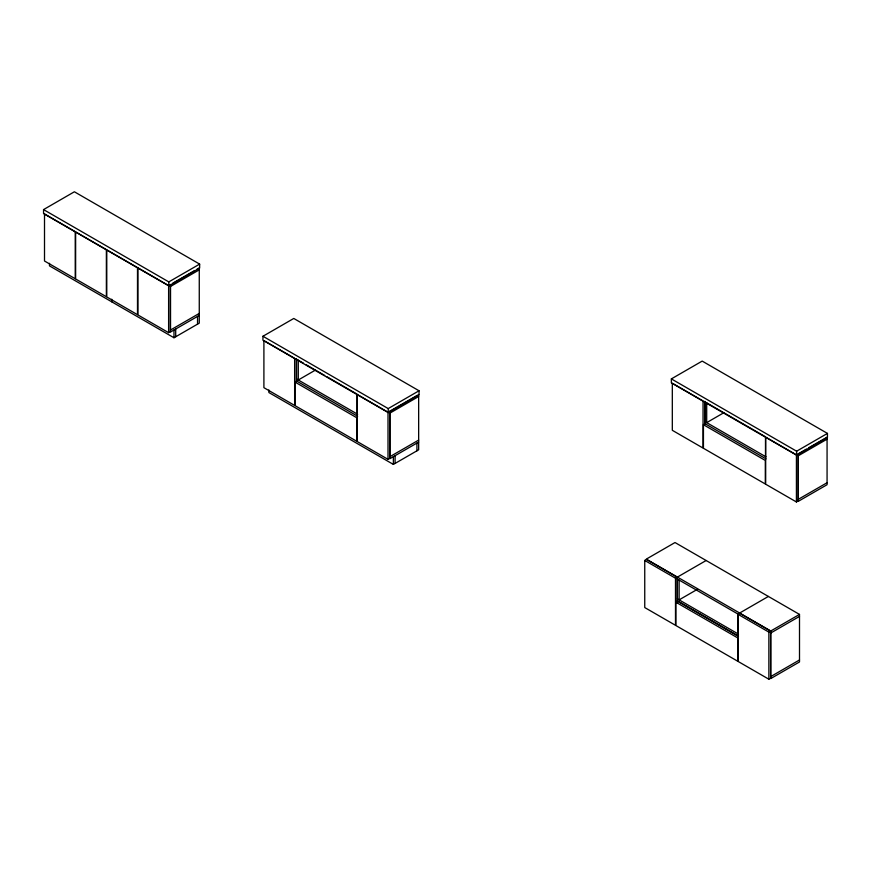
<?xml version="1.0" encoding="UTF-8"?>
<svg xmlns="http://www.w3.org/2000/svg" width="871" height="871" viewBox="0 0 871 871"><rect width="100%" height="100%" fill="white"/><g stroke="black" fill="none" stroke-linecap="round" stroke-linejoin="round"><path stroke-width="1.31" d="M43.55 209.595L74.383 191.783L199.644 264.109L199.644 268.083L168.811 285.884L43.55 213.569L43.55 209.595L168.811 281.91L199.644 264.109M168.615 285.557L170.346 284.567L170.346 331.666L168.615 332.668L137.879 314.921L137.879 267.811L168.615 285.557L168.615 332.668M172.828 283.129L194.669 270.522M196.966 269.193L199.263 267.865L199.263 323.152L173.982 337.752L49.484 265.873L49.484 263.292M170.531 286.439L199.263 269.858M170.531 330.011L199.263 313.418M199.263 315.411L170.531 332.003L170.531 284.447M262.944 336.26L293.777 318.459L419.038 390.774L419.038 394.748L388.205 412.56L262.944 340.234L262.944 336.26L388.205 408.575L419.038 390.774M315.52 370.033L298.285 379.996L298.285 360.202M295.029 382.097L356.892 417.808L356.892 441.357L295.029 405.646L295.029 382.097L296.75 381.095M417.503 395.194L389.925 411.123L389.925 458.669L418.657 442.076M389.925 413.104L418.657 396.523M389.925 456.676L418.657 440.095M388.009 459.333L388.009 412.223L357.273 394.476L357.273 441.586L388.009 459.333L389.729 458.331L389.729 411.232M268.878 389.958L268.878 392.538L393.376 464.417L418.657 449.817L418.657 394.53M671.356 378.896L702.189 361.095L827.45 433.41L827.45 437.384L796.617 455.195L671.356 382.87L671.356 378.896L796.617 451.211L827.45 433.41M723.932 412.669L706.697 422.631L706.697 402.838M703.441 424.721L765.304 460.443L765.304 483.993L703.441 448.282L703.441 424.721L705.162 423.731M806.383 449.109L798.337 453.747L798.337 501.304L827.069 484.712L827.069 437.166L808.68 447.781M798.337 455.74L827.069 439.158M644.747 560.456L675.493 578.202L675.493 625.302L644.747 607.555L644.747 560.456L646.478 559.454L677.213 577.201L677.213 602.776M798.337 499.312L827.069 482.73M796.421 501.968L796.421 454.858L765.685 437.111L765.685 484.222L796.421 501.968L798.152 500.967L798.152 453.867M675.493 578.202L677.213 577.201M706.131 560.51L677.409 577.092L677.409 602.852M697.519 589.253L679.13 599.869L679.13 580.075M675.874 602.199L737.737 637.91L737.737 661.241L675.874 625.53L675.874 602.199L677.594 601.197L738.292 636.244M739.653 613.032L768.385 596.439M738.118 614.36L739.849 613.358L770.585 631.105L770.585 678.215L768.864 679.217L738.118 661.459L738.118 614.36L768.864 632.106L770.585 631.105M770.781 630.996L799.502 614.414L799.502 661.96L770.781 678.553L770.781 630.996L646.282 559.128L675.014 542.535L799.502 614.414M770.781 632.988L799.502 616.407M770.781 676.56L799.502 659.968M764.869 436.415L704.966 401.836L704.966 424.286M673.457 383.861L703.049 400.954L703.049 448.064L672.314 430.307L672.314 383.207M704.966 421.629L766.045 456.894M704.966 423.622L766.045 458.875M303.598 363.272L296.554 359.2L296.554 381.65M305.95 364.622L324.741 375.477M327.093 376.827L356.457 393.779M677.409 579.084L738.477 614.338M265.034 341.225L294.638 358.319L294.638 405.429L263.902 387.671L263.902 340.572M296.554 378.994L357.633 414.258M677.409 598.878L738.477 634.132M296.554 380.986L357.633 416.24M677.409 600.87L738.477 636.124M796.617 451.211L796.617 455.195M768.864 632.106L768.864 679.217M765.489 436.785L765.489 456.578M737.933 614.022L737.933 633.816M704.781 401.302L704.781 424.188M416.926 443.078L416.926 450.819M395.096 455.685L395.096 463.426M393.376 456.676L393.376 464.417M388.205 408.575L388.205 412.56M357.077 394.149L357.077 413.943M296.369 358.667L296.369 381.552M197.532 316.413L197.532 324.154M175.702 329.02L175.702 336.75M173.982 330.011L173.982 337.752M168.811 281.91L168.811 285.884M111.738 299.232L111.738 301.812M75.244 231.653L44.508 213.907L44.508 261.006L75.244 278.753L75.244 231.653M106.371 249.618L75.635 231.871L75.635 278.981L106.371 296.728L106.371 249.618M137.498 267.593L106.752 249.846L106.752 296.946L137.498 314.692L137.498 267.593"/></g></svg>
